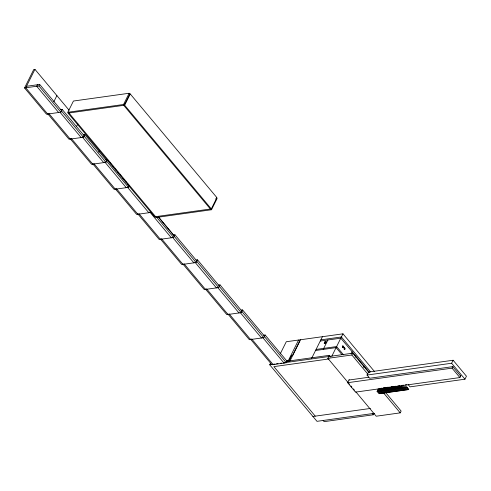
<?xml version="1.0" encoding="UTF-8"?>
<svg xmlns="http://www.w3.org/2000/svg" width="491" height="491" viewBox="0 0 491 491"><rect width="100%" height="100%" fill="white"/><g stroke="black" fill="none" stroke-linecap="round" stroke-linejoin="round"><path stroke-width="0.74" d="M84.182 135.749L62.24 109.499L60.89 112.194L46.492 114.207L24.55 87.95L33.744 69.513L34.941 69.348L69.078 110.187M34.941 69.348L25.753 87.785L47.695 114.041M37.445 84.759L36.702 86.256L58.644 112.507M24.55 87.95L38.949 85.943L39.697 84.44L61.639 110.696M53.82 101.747L56.888 95.598M67.832 112.273L73.435 101.029L129.145 93.253L129.802 94.039L124.198 105.283L123.542 104.491L67.832 112.273L68.488 113.059M69.237 112.396L68.936 112.991L155.592 216.672M76.498 126.531L77.836 123.842M47.578 113.587L69.035 139.26L83.433 137.253L84.777 134.552L106.725 160.803M98.752 152.155L99.44 150.78M123.542 104.491L129.145 93.253M124.076 104.681L124.732 103.356M124.646 105.215L130.25 93.971L216.905 197.652L211.302 208.896L154.696 216.801L68.04 113.12L124.646 105.215L211.302 208.896M70.121 138.646L91.578 164.313L105.976 162.306L107.32 159.606L108.781 161.355M92.664 163.699L114.115 189.366L128.513 187.359L129.262 185.862M137.744 213.806L159.201 239.479L173.599 237.466L174.943 234.772L196.885 261.022M215.801 199.039L216.457 197.713L217.114 198.499L211.511 209.743L155.8 217.519L155.144 216.734M160.287 238.865L181.738 264.532L196.142 262.525L197.486 259.825L219.428 286.081M182.824 263.919L204.281 289.586L218.679 287.579L220.023 284.878L241.971 311.134M205.367 288.972L226.824 314.645L241.222 312.632L242.566 309.931L264.508 336.188M227.91 314.025L249.36 339.698L263.765 337.685L265.109 334.991L287.051 361.241L286.302 362.739L271.904 364.752L250.447 339.078M374.51 413.305L316.983 421.333L269.712 364.776L270.314 363.579M280.201 353.925L286.278 341.742L342.976 333.825L374.627 371.693M286.934 361.259L287.266 360.584L288.143 361.634M288.131 360.977L298.559 340.06L299.547 341.239L292.483 355.41M288.868 360.836L291.476 355.601L292.796 355.416M289.021 361.02L291.476 355.601M289.776 361.376L300.541 339.784M311.619 358.375L322.427 336.697M325.06 341.49L324.164 343.289L325.361 343.117L326.263 341.319L325.06 341.49L326.049 342.669M324.932 343.246L325.527 342.049M324.981 343.307L325.582 342.11M323.201 349.42L327.908 339.975M349.457 384.183L327.853 358.338L329.351 355.337L330.713 356.969M331.842 356.165L342.976 333.825M342.38 347.37L342.822 346.609L342.454 347.358M344.173 349.518L344.621 348.757L344.246 349.506M351.12 353.606L352.084 351.666M327.853 358.338L351.851 354.987L352.753 353.189L368.766 372.344M355.079 357.307L355.723 356.018M460.834 375.689L459.907 377.554L355.509 392.125L347.646 382.716L349.199 379.611M363.444 367.317L364.089 366.028M460.65 376.051L452.788 366.648L369.692 378.248L367.023 375.05L368.52 372.049L453.113 360.241L466.45 376.198L464.952 379.199L410.059 386.859L408.107 384.527M405.953 387.178L406.849 387.055L408.715 389.559L379.015 393.702L377.063 391.37L378.328 388.841M379.23 388.712L377.966 391.247L379.911 393.579M380.2 388.449L378.868 391.124L380.813 393.451M381.102 388.32L379.764 390.996L381.716 393.328M381.955 388.283L380.666 390.873L382.612 393.205M382.814 388.24L381.562 390.744L383.514 393.076M383.968 387.595L382.464 390.621L384.416 392.953M384.692 387.829L383.367 390.492L385.312 392.825M385.545 387.804L384.263 390.37L386.214 392.702M386.392 387.773L385.165 390.241L387.117 392.573M323.133 420.474L324.121 421.652L373.289 414.791L373.958 413.447M387.54 387.16L386.067 390.118L388.013 392.45M388.283 387.344L386.963 389.989L388.915 392.321M389.13 387.331L387.865 389.866L389.811 392.199M389.971 387.325L388.762 389.737L390.713 392.07M390.971 386.988L389.664 389.615L391.615 391.947M392.113 386.38L390.566 389.486L392.512 391.818M392.929 386.429L391.462 389.363L393.414 391.695M393.739 386.472L392.364 389.234L394.316 391.566M377.063 391.37L406.849 387.055M406.272 389.418L406.014 389.934L404.062 387.602L404.406 386.914L403.51 387.037M407.082 389.467L406.91 389.811L404.965 387.479L405.222 386.963L404.32 387.086M407.898 389.51L405.861 387.35L406.039 387.006L405.136 387.135M355.84 391.818L376.229 416.215L400.226 412.863L401.129 411.065L385.429 392.284M367.023 375.05L451.616 363.242L453.113 360.241M347.646 382.716L452.045 368.146L452.972 366.28M26.496 86.287L39.697 84.44M129.354 94.1L130.25 93.971M60.737 109.708L62.24 109.499M83.28 134.761L84.777 134.552M105.823 159.814L107.32 159.606M151.056 212.413L136.658 214.426L115.201 188.753M173.446 234.98L174.943 234.772M195.983 260.034L197.486 259.825M218.526 285.087L220.023 284.878M241.069 310.14L242.566 309.931M263.606 335.2L265.109 334.991M320.856 339.846L341.405 336.973L370.625 371.933M320.261 341.042L340.809 338.176L369.539 372.546M316.075 349.439L336.623 346.566L343.485 354.784M315.553 350.488L336.102 347.616L341.982 354.655M287.161 361.143L288.481 360.959M286.204 361.358L329.351 355.337M269.712 364.776L275.015 364.04M276.525 363.825L278.041 363.616M280.312 363.297L281.822 363.088M283.338 362.874L352.753 353.189M329.056 358.921L273.874 366.624L315.259 416.147M348.991 380.022L368.821 377.254M380.635 388.363L382.121 388.154M383.606 387.951L385.834 387.638M387.319 387.43L389.547 387.117M391.032 386.914L392.518 386.705M394.746 386.392L396.231 386.19M397.716 385.981L399.944 385.668M401.429 385.46L403.651 385.153M405.136 384.944L406.622 384.735M395.372 386.57L396.268 386.442L395.065 388.86L397.01 391.192M396.182 386.613L397.084 386.491L395.967 388.737L397.913 391.069M396.998 386.663L397.894 386.54L396.863 388.608L398.815 390.94M397.808 386.712L398.71 386.583L397.765 388.485L399.711 390.818M398.624 386.755L399.527 386.632L398.661 388.356L400.613 390.689M399.441 386.804L400.337 386.681L399.564 388.234L401.515 390.566M400.251 386.853L401.153 386.724L400.466 388.105L402.411 390.437M401.067 386.896L401.963 386.773L401.362 387.982L403.314 390.314M401.877 386.945L402.78 386.822L402.264 387.853L404.216 390.185M402.694 386.994L403.596 386.865L403.166 387.73L405.112 390.063M312.92 416.472L370.447 408.444M451.616 363.242L464.952 379.199M452.045 368.146L459.907 377.554M406.763 387.227L408.715 389.559M396.114 391.315L394.163 388.989L395.458 386.399L394.555 386.521L393.266 389.111L395.212 391.444M351.851 354.987L367.863 374.142M383.551 392.91L400.226 412.863M210.854 208.957L211.511 209.743M123.744 105.344L210.4 209.019M350.93 385.944L351.912 387.123M353.385 388.884L354.367 390.057M372.301 413.612L373.289 414.791M264.361 336.488L286.302 362.739M241.817 311.435L263.765 337.685M262.599 337.385L284.056 363.058M219.281 286.376L241.222 312.632M240.056 312.331L261.513 337.998M196.738 261.322L218.679 287.579M217.519 287.278L238.97 312.945M158.255 216.715L174.348 235.968M158.311 216.948L173.918 235.619M174.195 236.269L196.142 262.525M194.976 262.219L216.433 287.892M156.531 217.047L173.599 237.466M172.433 237.165L193.89 262.838M109.757 162.521L111.224 164.276M112.194 165.442L113.66 167.192M115.121 168.941L116.097 170.107M117.558 171.856L118.534 173.022M120 174.778L120.976 175.944M122.922 178.276L123.898 179.442M125.365 181.191L126.34 182.357M127.801 184.113L128.777 185.279M149.89 212.112L171.347 237.785M106.572 161.103L128.513 187.359M127.353 187.059L148.81 212.726M84.029 136.05L105.976 162.306M104.81 162.005L126.267 187.672M61.492 110.997L83.433 137.253M251.65 338.913L273.106 364.586M82.267 136.946L103.724 162.619M38.949 85.943L60.89 112.194M229.107 313.859L250.563 339.527M60.215 112.476L81.181 137.566M206.564 288.806L228.02 314.473M184.027 263.747L205.484 289.42M161.484 238.694L182.94 264.367M138.941 213.64L160.397 239.313M116.404 188.587L137.861 214.254M93.861 163.534L115.317 189.201M71.318 138.474L92.774 164.147M48.781 113.421L70.231 139.094M342.871 345.811L342.497 346.566L343.092 347.272L343.467 346.523L342.871 345.811M343.725 346.836L343.356 347.585L343.945 348.291L344.32 347.542L343.725 346.836M344.67 347.959L344.295 348.714L344.885 349.42L345.259 348.671L344.67 347.959"/></g></svg>
